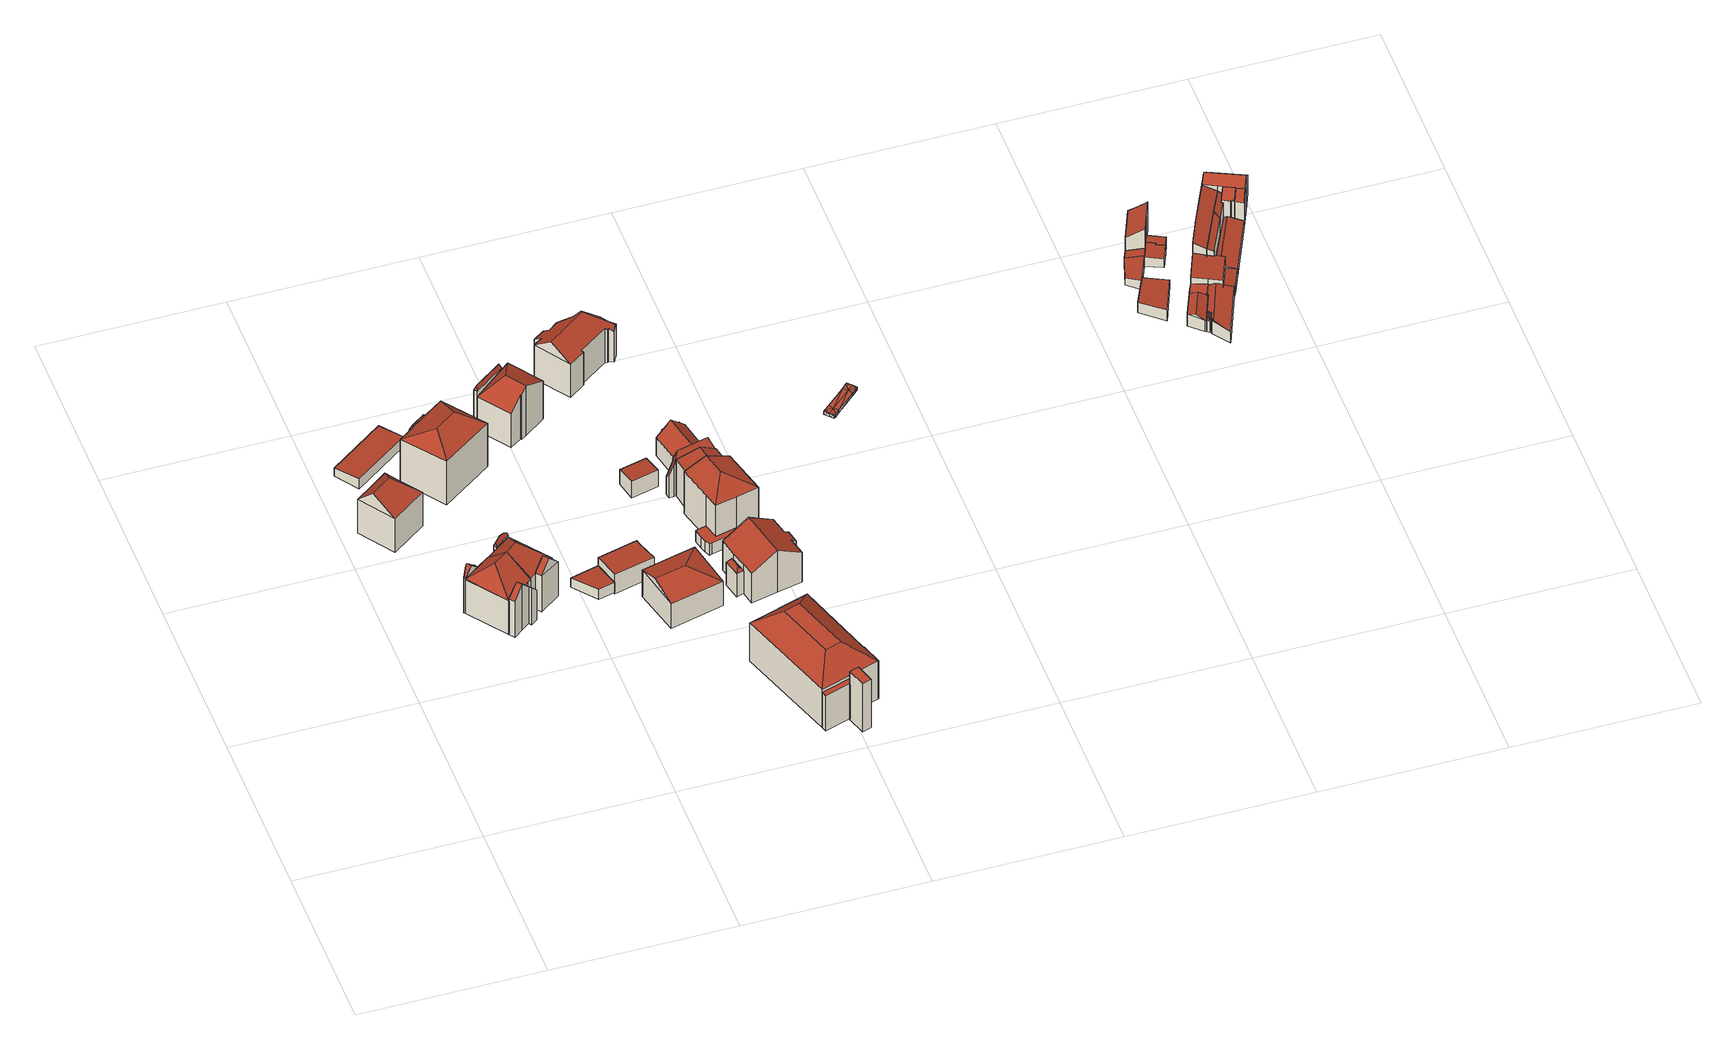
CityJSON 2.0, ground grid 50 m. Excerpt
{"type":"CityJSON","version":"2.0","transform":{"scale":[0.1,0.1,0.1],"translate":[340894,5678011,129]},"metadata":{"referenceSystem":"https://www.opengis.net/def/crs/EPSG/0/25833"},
"CityObjects":{
"building1":{"type":"Building","attributes":{"Gemeindeschluessel":14729160,"Geometrietyp2DReferenz":"3000","function":"31001_9998","roofType":"9999"},"children":["building1-1","building1-2"]},
"building1-1":{"type":"BuildingPart","attributes":{"Dachtyp_tdc":"tdcPolyFlatRoof","Dachneigung":0,"QualitaetDacherkennung":46,"Geometrietyp2DReferenz":"3000","roofType":"1000","measuredHeight":2.67},"parents":["building1"],"geometry":[{"type":"MultiSurface","lod":"2","boundaries":[[[0,1,2,3]],[[1,4,5,2]],[[4,6,7,5]],[[6,8,9,7]],[[10,0,3,11]],[[10,8,6,4,1,0]],[[3,2,5,7,9,11]],[[11,9,8,10]]],"semantics":{"surfaces":[{"type":"WallSurface"},{"type":"RoofSurface"},{"type":"GroundSurface"},{"type":"ClosureSurface"}],"values":[0,0,0,0,0,1,2,3]}}]},
"building1-2":{"type":"BuildingPart","attributes":{"Dachtyp_tdc":"tdcHipAndGableRoof","Dachneigung":35.73,"QualitaetDacherkennung":49,"Geometrietyp2DReferenz":"3000","roofType":"5000","measuredHeight":16.4},"parents":["building1"],"geometry":[{"type":"MultiSurface","lod":"2","boundaries":[[[12,9,8]],[[12,13,14,9]],[[13,15,16,14]],[[15,17,18,16]],[[17,19,20,18]],[[19,21,10,11,20]],[[22,23,13,12]],[[22,24,25,26,23]],[[15,13,23,26]],[[15,26,25,17]],[[17,25,24,19]],[[19,24,22,21]],[[21,22,12]],[[9,14,16,18,20,11]],[[8,10,21,12]],[[8,9,11,10]]],"semantics":{"surfaces":[{"type":"WallSurface"},{"type":"RoofSurface"},{"type":"GroundSurface"},{"type":"ClosureSurface"}],"values":[0,0,0,0,0,0,1,1,1,0,0,0,0,2,0,3]}}]},
"building2":{"type":"Building","attributes":{"Gemeindeschluessel":14729160,"Geometrietyp2DReferenz":"3000","function":"31001_9998","roofType":"9999"},"children":["building2-1","building2-2","building2-3"]},
"building2-1":{"type":"BuildingPart","attributes":{"Dachtyp_tdc":"tdcHipAndGableRoof","Dachneigung":36.28,"QualitaetDacherkennung":38,"Geometrietyp2DReferenz":"3000","roofType":"5000","measuredHeight":16.93},"parents":["building2"],"geometry":[{"type":"MultiSurface","lod":"2","boundaries":[[[27,28,29,30]],[[31,32,33,34]],[[32,35,36,33]],[[35,37,38,39,36]],[[40,27,41]],[[27,42,43,37,35,44,41]],[[45,46,40,41,44]],[[31,46,45,32]],[[32,45,44,35]],[[27,40,28]],[[39,47,30,29,34,33,36]],[[43,38,37]],[[47,39,38,43,42]],[[30,47,42,27]],[[34,29,28,31]],[[28,40,46,31]]],"semantics":{"surfaces":[{"type":"WallSurface"},{"type":"RoofSurface"},{"type":"GroundSurface"},{"type":"ClosureSurface"}],"values":[0,0,0,0,1,1,1,0,0,0,2,0,3,3,3,3]}}]},
"building2-2":{"type":"BuildingPart","attributes":{"Dachtyp_tdc":"tdcFreeFormRoof","Dachneigung":41.93,"QualitaetDacherkennung":24,"Geometrietyp2DReferenz":"3000","roofType":"5000","measuredHeight":14.57},"parents":["building2"],"geometry":[{"type":"MultiSurface","lod":"2","boundaries":[[[48,49,50,29,28,40]],[[49,51,52,50]],[[51,53,54,52]],[[53,55,56,54]],[[55,57,58,56]],[[57,59,46,31,34,58]],[[60,61,51,49,48]],[[59,57,55,53,61,60]],[[48,59,60]],[[53,51,61]],[[29,50,52,54,56,58,34]],[[40,46,59,48]],[[28,29,34,31]],[[28,31,46,40]]],"semantics":{"surfaces":[{"type":"WallSurface"},{"type":"RoofSurface"},{"type":"GroundSurface"},{"type":"ClosureSurface"}],"values":[0,0,0,0,0,0,1,1,0,0,2,0,3,3]}}]},
"building2-3":{"type":"BuildingPart","attributes":{"Dachtyp_tdc":"tdcGableRoof","Dachneigung":47.27,"QualitaetDacherkennung":40,"Geometrietyp2DReferenz":"3000","roofType":"3100","measuredHeight":15.69},"parents":["building2"],"geometry":[{"type":"MultiSurface","lod":"2","boundaries":[[[38,62,63,39]],[[62,64,65,63]],[[64,66,67,65]],[[66,68,69,67]],[[68,70,71,69]],[[70,72,27,30,71]],[[68,66,64,62,38,43,73]],[[73,72,70,68]],[[47,39,63,65,67,69,71,30]],[[43,42,73]],[[38,39,47,42,43]],[[42,27,72,73]],[[30,27,42,47]]],"semantics":{"surfaces":[{"type":"WallSurface"},{"type":"RoofSurface"},{"type":"GroundSurface"},{"type":"ClosureSurface"}],"values":[0,0,0,0,0,0,1,1,2,0,3,0,3]}}]},
"building3":{"type":"Building","attributes":{"Dachtyp_tdc":"tdcPolyFlatRoof","Gemeindeschluessel":14729160,"Dachneigung":4.32,"QualitaetDacherkennung":85,"Geometrietyp2DReferenz":"3000","function":"31001_9998","roofType":"2100","measuredHeight":3.29},"geometry":[{"type":"MultiSurface","lod":"2","boundaries":[[[74,75,76,77]],[[75,78,79,76]],[[78,80,81,79]],[[80,74,77,81]],[[80,78,75,74]],[[77,76,79,81]]],"semantics":{"surfaces":[{"type":"WallSurface"},{"type":"RoofSurface"},{"type":"GroundSurface"}],"values":[0,0,0,0,1,2]}}]},
"building4":{"type":"Building","attributes":{"Gemeindeschluessel":14729160,"Geometrietyp2DReferenz":"3000","function":"31001_9998","roofType":"9999"},"children":["building4-1","building4-2","building4-3"]},
"building4-1":{"type":"BuildingPart","attributes":{"Dachtyp_tdc":"tdcHipAndGableRoof","Dachneigung":34.2,"QualitaetDacherkennung":40,"Geometrietyp2DReferenz":"3000","roofType":"5000","measuredHeight":17.03},"parents":["building4"],"geometry":[{"type":"MultiSurface","lod":"2","boundaries":[[[82,83,84,85,86]],[[87,88,89,90]],[[83,82,91]],[[88,87,44]],[[82,92,88,44,91]],[[87,93,94,95,83,91,44]],[[89,96,86,85,97,90]],[[92,96,89,88]],[[82,86,96,92]],[[90,97,93,87]],[[95,84,83]],[[97,85,84,94,93]],[[94,84,95]]],"semantics":{"surfaces":[{"type":"WallSurface"},{"type":"RoofSurface"},{"type":"GroundSurface"},{"type":"ClosureSurface"}],"values":[0,0,1,0,1,1,2,0,3,0,0,3,3]}}]},
"building4-2":{"type":"BuildingPart","attributes":{"Dachtyp_tdc":"tdcGableRoof","Dachneigung":48.37,"QualitaetDacherkennung":41,"Geometrietyp2DReferenz":"3000","roofType":"3100","measuredHeight":15.81},"parents":["building4"],"geometry":[{"type":"MultiSurface","lod":"2","boundaries":[[[98,99,93,97,100]],[[84,101,102,85]],[[101,98,100,102]],[[98,101,103]],[[99,98,103,104]],[[101,84,95,104,103]],[[100,97,85,102]],[[94,93,99]],[[84,85,97,93,94]],[[99,104,95,94]],[[94,95,84]]],"semantics":{"surfaces":[{"type":"WallSurface"},{"type":"RoofSurface"},{"type":"GroundSurface"},{"type":"ClosureSurface"}],"values":[0,0,0,0,1,1,2,0,3,0,3]}}]},
"building4-3":{"type":"BuildingPart","attributes":{"Dachtyp_tdc":"tdcFreeFormRoof","Dachneigung":70.23,"QualitaetDacherkennung":19,"Geometrietyp2DReferenz":"3000","roofType":"5000","measuredHeight":14.14},"parents":["building4"],"geometry":[{"type":"MultiSurface","lod":"2","boundaries":[[[105,106,107,96,92]],[[106,108,109,107]],[[108,110,111,109]],[[110,112,113,111]],[[112,114,82,86,113]],[[115,114,112]],[[116,115,112,110]],[[117,116,110,108]],[[118,117,108,106]],[[118,106,105]],[[115,116,117,118,105,114]],[[96,107,109,111,113,86]],[[92,82,114,105]],[[96,86,82,92]]],"semantics":{"surfaces":[{"type":"WallSurface"},{"type":"RoofSurface"},{"type":"GroundSurface"},{"type":"ClosureSurface"}],"values":[0,0,0,0,0,1,1,1,1,1,1,2,0,3]}}]},
"building5":{"type":"Building","attributes":{"Gemeindeschluessel":14729160,"Geometrietyp2DReferenz":"3000","function":"31001_9998","roofType":"9999"},"children":["building5-1","building5-2"]},
"building5-1":{"type":"BuildingPart","attributes":{"Dachtyp_tdc":"tdcHipRoof","Dachneigung":29.02,"QualitaetDacherkennung":58,"Geometrietyp2DReferenz":"3000","roofType":"3200","measuredHeight":18.55},"parents":["building5"],"geometry":[{"type":"MultiSurface","lod":"2","boundaries":[[[119,120,121]],[[119,122,123,120]],[[122,124,125,123]],[[124,126,127,125]],[[126,128,129,127]],[[128,130,131,129]],[[130,132,133,134,131]],[[128,126,135]],[[124,122,136]],[[126,124,136,135]],[[122,119,132,130,128,135,136]],[[120,123,125,127,129,131,134]],[[119,121,133,132]],[[121,120,134,133]]],"semantics":{"surfaces":[{"type":"WallSurface"},{"type":"RoofSurface"},{"type":"GroundSurface"},{"type":"ClosureSurface"}],"values":[0,0,0,0,0,0,0,1,1,1,1,2,0,3]}}]},
"building5-2":{"type":"BuildingPart","attributes":{"Dachtyp_tdc":"tdcFreeFormRoof","Dachneigung":67.83,"QualitaetDacherkennung":11,"Geometrietyp2DReferenz":"3000","roofType":"5000","measuredHeight":14.36},"parents":["building5"],"geometry":[{"type":"MultiSurface","lod":"2","boundaries":[[[133,137,138,134]],[[137,139,140,138]],[[139,121,120,140]],[[141,121,139]],[[142,141,139,137]],[[142,137,133]],[[141,142,133,121]],[[134,138,140,120]],[[121,133,134,120]]],"semantics":{"surfaces":[{"type":"WallSurface"},{"type":"RoofSurface"},{"type":"GroundSurface"},{"type":"ClosureSurface"}],"values":[0,0,0,1,1,1,1,2,3]}}]},
"building6":{"type":"Building","attributes":{"Dachtyp_tdc":"tdcPolyFlatRoof","Gemeindeschluessel":14729160,"Dachneigung":4.24,"QualitaetDacherkennung":79,"Geometrietyp2DReferenz":"3000","function":"31001_9998","roofType":"2100","measuredHeight":3.54},"geometry":[{"type":"MultiSurface","lod":"2","boundaries":[[[143,144,145,146]],[[144,147,148,145]],[[147,149,150,148]],[[149,143,146,150]],[[149,147,144,143]],[[146,145,148,150]]],"semantics":{"surfaces":[{"type":"WallSurface"},{"type":"RoofSurface"},{"type":"GroundSurface"}],"values":[0,0,0,0,1,2]}}]},
"building7":{"type":"Building","attributes":{"Dachtyp_tdc":"tdcPolyFlatRoof","Gemeindeschluessel":14729160,"Dachneigung":3.26,"QualitaetDacherkennung":78,"Geometrietyp2DReferenz":"3000","function":"31001_9998","roofType":"2100","measuredHeight":6.63},"geometry":[{"type":"MultiSurface","lod":"2","boundaries":[[[151,152,153,154]],[[152,155,156,153]],[[155,157,158,156]],[[157,159,160,158]],[[159,151,154,160]],[[159,157,155,152,151]],[[154,153,156,158,160]]],"semantics":{"surfaces":[{"type":"WallSurface"},{"type":"RoofSurface"},{"type":"GroundSurface"}],"values":[0,0,0,0,0,1,2]}}]},
"building8":{"type":"Building","attributes":{"Dachtyp_tdc":"tdcHipAndGableRoof","Gemeindeschluessel":14729160,"Dachneigung":21.04,"QualitaetDacherkennung":50,"Geometrietyp2DReferenz":"3000","function":"31001_9998","roofType":"5000","measuredHeight":11.11},"geometry":[{"type":"MultiSurface","lod":"2","boundaries":[[[161,162,163,164]],[[162,165,166,163]],[[165,167,168,166]],[[167,161,164,168]],[[165,162,169]],[[161,167,170]],[[162,161,170,169]],[[167,165,169,170]],[[164,163,166,168]]],"semantics":{"surfaces":[{"type":"WallSurface"},{"type":"RoofSurface"},{"type":"GroundSurface"}],"values":[0,0,0,0,1,0,1,1,2]}}]},
"building9":{"type":"Building","attributes":{"Gemeindeschluessel":14729160,"Geometrietyp2DReferenz":"3000","function":"31001_9998","roofType":"9999"},"children":["building9-1","building9-2"]},
"building9-1":{"type":"BuildingPart","attributes":{"Dachtyp_tdc":"tdcHipAndGableRoof","Dachneigung":28.3,"QualitaetDacherkennung":34,"Geometrietyp2DReferenz":"3000","roofType":"5000","measuredHeight":16.95},"parents":["building9"],"geometry":[{"type":"MultiSurface","lod":"2","boundaries":[[[171,172,173,174]],[[172,175,176,173]],[[175,177,178,176]],[[179,180,181,182]],[[180,183,184,181]],[[183,185,186,184]],[[185,171,174,186]],[[180,179,177,187]],[[177,175,172,171,185,187]],[[185,183,180,187]],[[174,173,176,178,182,181,184,186]],[[182,178,177,179]]],"semantics":{"surfaces":[{"type":"WallSurface"},{"type":"RoofSurface"},{"type":"GroundSurface"},{"type":"ClosureSurface"}],"values":[0,0,0,0,0,0,0,1,1,1,2,3]}}]},
"building9-2":{"type":"BuildingPart","attributes":{"Dachtyp_tdc":"tdcFreeFormRoof","Dachneigung":71.24,"QualitaetDacherkennung":13,"Geometrietyp2DReferenz":"3000","roofType":"5000","measuredHeight":14.88},"parents":["building9"],"geometry":[{"type":"MultiSurface","lod":"2","boundaries":[[[188,189,190,191]],[[189,192,193,190]],[[192,194,195,193]],[[194,196,197,195]],[[196,198,179,182,197]],[[199,200,201,178,177]],[[200,188,191,201]],[[198,196,202]],[[196,194,192,189,188,200,203,202]],[[200,199,203]],[[199,198,202,203]],[[191,190,193,195,197,182,178,201]],[[177,179,198,199]],[[177,178,182,179]]],"semantics":{"surfaces":[{"type":"WallSurface"},{"type":"RoofSurface"},{"type":"GroundSurface"},{"type":"ClosureSurface"}],"values":[0,0,0,0,0,0,0,1,1,1,1,2,0,3]}}]},
"building10":{"type":"Building","attributes":{"Gemeindeschluessel":14729160,"Geometrietyp2DReferenz":"3000","function":"31001_9998","roofType":"9999"},"children":["building10-1","building10-2","building10-3"]},
"building10-1":{"type":"BuildingPart","attributes":{"Dachtyp_tdc":"tdcPolyFlatRoof","Dachneigung":0,"QualitaetDacherkennung":47,"Geometrietyp2DReferenz":"3000","roofType":"1000","measuredHeight":11.98},"parents":["building10"],"geometry":[{"type":"MultiSurface","lod":"2","boundaries":[[[204,205,206,207]],[[205,208,209,206]],[[210,211,212,213]],[[211,214,215,212]],[[214,216,217,215]],[[218,204,207,219]],[[218,216,214,211,210,208,205,204]],[[207,206,209,213,212,215,217,219]],[[213,209,208,210]],[[219,217,216,218]]],"semantics":{"surfaces":[{"type":"WallSurface"},{"type":"RoofSurface"},{"type":"GroundSurface"},{"type":"ClosureSurface"}],"values":[0,0,0,0,0,0,1,2,3,3]}}]},
"building10-2":{"type":"BuildingPart","attributes":{"Dachtyp_tdc":"tdcCutTentRoof","Dachneigung":36.67,"QualitaetDacherkennung":73,"Geometrietyp2DReferenz":"3000","roofType":"9999","measuredHeight":17.78},"parents":["building10"],"geometry":[{"type":"MultiSurface","lod":"2","boundaries":[[[220,221,222,217,216]],[[221,223,224,222]],[[223,225,226,224]],[[225,227,228,226]],[[227,229,230,228]],[[229,231,232,230]],[[231,233,218,219,232]],[[231,229,227,225,223,234,235]],[[220,233,231,235,236]],[[221,220,236,237]],[[223,221,237,234]],[[237,236,235,234]],[[217,222,224,226,228,230,232,219]],[[216,218,233,220]],[[216,217,219,218]]],"semantics":{"surfaces":[{"type":"WallSurface"},{"type":"RoofSurface"},{"type":"GroundSurface"},{"type":"ClosureSurface"}],"values":[0,0,0,0,0,0,0,1,1,1,1,1,2,0,3]}}]},
"building10-3":{"type":"BuildingPart","attributes":{"Dachtyp_tdc":"tdcPolyFlatRoof","Dachneigung":0,"QualitaetDacherkennung":40,"Geometrietyp2DReferenz":"3000","roofType":"1000","measuredHeight":16.49},"parents":["building10"],"geometry":[{"type":"MultiSurface","lod":"2","boundaries":[[[238,239,240,209,208]],[[239,241,242,240]],[[241,243,210,213,242]],[[243,241,239,238]],[[209,240,242,213]],[[208,210,243,238]],[[208,209,213,210]]],"semantics":{"surfaces":[{"type":"WallSurface"},{"type":"RoofSurface"},{"type":"GroundSurface"},{"type":"ClosureSurface"}],"values":[0,0,0,1,2,0,3]}}]},
"building11":{"type":"Building","attributes":{"Dachtyp_tdc":"tdcPolyFlatRoof","Gemeindeschluessel":14729160,"Dachneigung":5.52,"QualitaetDacherkennung":71,"Geometrietyp2DReferenz":"3000","function":"31001_9998","roofType":"2100","measuredHeight":5.56},"geometry":[{"type":"MultiSurface","lod":"2","boundaries":[[[244,245,246,247]],[[245,248,249,246]],[[248,250,251,249]],[[250,244,247,251]],[[250,248,245,244]],[[247,246,249,251]]],"semantics":{"surfaces":[{"type":"WallSurface"},{"type":"RoofSurface"},{"type":"GroundSurface"}],"values":[0,0,0,0,1,2]}}]},
"building12":{"type":"Building","attributes":{"Gemeindeschluessel":14729160,"Geometrietyp2DReferenz":"3000","function":"31001_9998","roofType":"9999"},"children":["building12-1","building12-2"]},
"building12-1":{"type":"BuildingPart","attributes":{"Dachtyp_tdc":"tdcFreeFormRoof","Dachneigung":58.17,"QualitaetDacherkennung":17,"Geometrietyp2DReferenz":"3000","roofType":"5000","measuredHeight":9.44},"parents":["building12"],"geometry":[{"type":"MultiSurface","lod":"2","boundaries":[[[252,253,254,255]],[[253,256,257,254]],[[258,252,255,259]],[[260,256,253]],[[261,260,253,252]],[[261,252,258]],[[260,261,258,256]],[[255,254,257,259]],[[259,257,256,258]]],"semantics":{"surfaces":[{"type":"WallSurface"},{"type":"RoofSurface"},{"type":"GroundSurface"},{"type":"ClosureSurface"}],"values":[0,0,0,1,1,1,1,2,3]}}]},
"building12-2":{"type":"BuildingPart","attributes":{"Dachtyp_tdc":"tdcGableRoof","Dachneigung":29.2,"QualitaetDacherkennung":58,"Geometrietyp2DReferenz":"3000","roofType":"3100","measuredHeight":14.17},"parents":["building12"],"geometry":[{"type":"MultiSurface","lod":"2","boundaries":[[[262,257,256]],[[262,263,264,257]],[[263,265,266,264]],[[265,267,268,266]],[[267,269,270,268]],[[269,271,272,270]],[[271,273,274,272]],[[273,275,276,274]],[[275,277,278,276]],[[277,279,280,278]],[[279,281,282,280]],[[281,283,259,282]],[[283,258,259]],[[279,277,275,273,271,269,267,265]],[[265,263,262,283,281,279]],[[257,264,266,268,270,272,274,276,278,280,282,259]],[[262,256,258,283]],[[256,257,259,258]]],"semantics":{"surfaces":[{"type":"WallSurface"},{"type":"RoofSurface"},{"type":"GroundSurface"},{"type":"ClosureSurface"}],"values":[0,0,0,0,0,0,0,0,0,0,0,0,0,1,1,2,0,3]}}]},
"building13":{"type":"Building","attributes":{"Gemeindeschluessel":14729160,"Geometrietyp2DReferenz":"3000","function":"31001_9998","roofType":"9999"},"children":["building13-1","building13-2"]},
"building13-1":{"type":"BuildingPart","attributes":{"Dachtyp_tdc":"tdcPolyFlatRoof","Dachneigung":0,"QualitaetDacherkennung":0,"Geometrietyp2DReferenz":"3000","roofType":"9999","measuredHeight":3.8},"parents":["building13"],"geometry":[{"type":"MultiSurface","lod":"2","boundaries":[[[284,285,286,287,288,289,290,291,292,293,294]],[[294,293,295,296]],[[293,292,297,295]],[[292,291,298,297]],[[289,288,299,300]],[[288,287,301,299]],[[287,286,302,301]],[[286,285,303,302]],[[285,284,304,303]],[[284,294,296,304]],[[296,295,297,298,305,300,299,301,302,303,304]],[[305,298,291,290]],[[300,305,290,289]]],"semantics":{"surfaces":[{"type":"RoofSurface"},{"type":"WallSurface"},{"type":"GroundSurface"},{"type":"ClosureSurface"}],"values":[0,1,1,1,1,1,1,1,1,1,2,3,3]}}]},
"building13-2":{"type":"BuildingPart","attributes":{"Dachtyp_tdc":"tdcHipAndGableRoof","Dachneigung":23.92,"QualitaetDacherkennung":66,"Geometrietyp2DReferenz":"3000","roofType":"5000","measuredHeight":17.04},"parents":["building13"],"geometry":[{"type":"MultiSurface","lod":"2","boundaries":[[[306,307,308,309]],[[307,310,311,308]],[[310,312,313,311]],[[312,314,289,300,313]],[[315,316,317,298,291]],[[316,306,309,317]],[[318,314,312,319]],[[312,310,307,319]],[[307,306,316,315,318,319]],[[309,308,311,313,300,305,298,317]],[[290,289,314,318]],[[290,305,300,289]],[[315,291,290,318]],[[291,298,305,290]]],"semantics":{"surfaces":[{"type":"WallSurface"},{"type":"RoofSurface"},{"type":"GroundSurface"},{"type":"ClosureSurface"}],"values":[0,0,0,0,0,0,1,1,1,2,0,3,0,3]}}]},
"building14":{"type":"Building","attributes":{"Gemeindeschluessel":14729160,"Geometrietyp2DReferenz":"3000","function":"31001_9998","roofType":"9999"},"children":["building14-1","building14-2"]},
"building14-1":{"type":"BuildingPart","attributes":{"Dachtyp_tdc":"tdcGableRoof","Dachneigung":10.58,"QualitaetDacherkennung":34,"Geometrietyp2DReferenz":"3000","roofType":"3100","measuredHeight":13.66},"parents":["building14"],"geometry":[{"type":"MultiSurface","lod":"2","boundaries":[[[320,321,311,322,323]],[[321,324,309,311]],[[324,325,326,327,309]],[[324,321,328]],[[320,325,329]],[[321,320,329,328]],[[325,324,328,329]],[[322,311,309,327]],[[320,323,326,325]],[[323,322,327,326]]],"semantics":{"surfaces":[{"type":"WallSurface"},{"type":"RoofSurface"},{"type":"GroundSurface"},{"type":"ClosureSurface"}],"values":[0,0,0,0,0,1,1,2,0,3]}}]},
"building14-2":{"type":"BuildingPart","attributes":{"Dachtyp_tdc":"tdcFreeFormRoof","Dachneigung":69.24,"QualitaetDacherkennung":20,"Geometrietyp2DReferenz":"3000","roofType":"5000","measuredHeight":14.39},"parents":["building14"],"geometry":[{"type":"MultiSurface","lod":"2","boundaries":[[[326,330,331,327]],[[330,332,333,331]],[[332,334,335,333]],[[334,336,337,335]],[[336,338,339,337]],[[338,340,341,339]],[[340,342,343,341]],[[342,323,322,343]],[[338,336,334,332,330,344]],[[330,326,323,345,344]],[[323,342,345]],[[342,340,338,344,345]],[[322,327,331,333,335,337,339,341,343]],[[327,322,323,326]]],"semantics":{"surfaces":[{"type":"WallSurface"},{"type":"RoofSurface"},{"type":"GroundSurface"},{"type":"ClosureSurface"}],"values":[0,0,0,0,0,0,0,0,1,1,1,1,2,3]}}]},
"building15":{"type":"Building","attributes":{"Dachtyp_tdc":"tdcFreeFormRoof","Gemeindeschluessel":14729160,"Dachneigung":34.94,"QualitaetDacherkennung":54,"Geometrietyp2DReferenz":"3000","function":"31001_9998","roofType":"5000","measuredHeight":15.52},"geometry":[{"type":"MultiSurface","lod":"2","boundaries":[[[346,347,348,349]],[[347,350,351,348]],[[350,352,353,351]],[[352,354,355,353]],[[354,356,357,355]],[[356,358,359,357]],[[358,360,361,359]],[[360,362,363,361]],[[362,364,365,363]],[[364,366,367,365]],[[366,368,369,367]],[[368,370,371,369]],[[370,372,373,371]],[[372,374,375,373]],[[374,376,377,375]],[[376,378,379,377]],[[378,380,381,379]],[[380,382,383,381]],[[382,384,385,383]],[[384,386,387,385]],[[386,346,349,387]],[[388,362,360,358,356,354,352,350,389,390]],[[391,390,389,347,346,386,384,382,380,378]],[[372,370,368,366,364,388,390,391,376,374]],[[350,347,389]],[[364,362,388]],[[378,376,391]],[[349,348,351,353,355,357,359,361,363,365,367,369,371,373,375,377,379,381,383,385,387]]],"semantics":{"surfaces":[{"type":"WallSurface"},{"type":"RoofSurface"},{"type":"GroundSurface"}],"values":[0,0,0,0,0,0,0,0,0,0,0,0,0,0,0,0,0,0,0,0,0,1,1,1,0,0,0,2]}}]},
"building16":{"type":"Building","attributes":{"Gemeindeschluessel":14729160,"Geometrietyp2DReferenz":"3000","function":"31001_9998","roofType":"9999"},"children":["building16-1","building16-2"]},
"building16-1":{"type":"BuildingPart","attributes":{"Dachtyp_tdc":"tdcPolyFlatRoof","Dachneigung":6.9,"QualitaetDacherkennung":61,"Geometrietyp2DReferenz":"3000","roofType":"2100","measuredHeight":5.65},"parents":["building16"],"geometry":[{"type":"MultiSurface","lod":"2","boundaries":[[[392,393,394,395]],[[393,396,397,394]],[[396,398,399,397]],[[398,396,393,392,400]],[[395,394,397,399,401]],[[395,401,400,392]],[[401,399,398,400]]],"semantics":{"surfaces":[{"type":"WallSurface"},{"type":"RoofSurface"},{"type":"GroundSurface"},{"type":"ClosureSurface"}],"values":[0,0,0,1,2,3,3]}}]},
"building16-2":{"type":"BuildingPart","attributes":{"Dachtyp_tdc":"tdcGableRoof","Dachneigung":42.77,"QualitaetDacherkennung":75,"Geometrietyp2DReferenz":"3000","roofType":"3100","measuredHeight":10.15},"parents":["building16"],"geometry":[{"type":"MultiSurface","lod":"2","boundaries":[[[402,403,404,405]],[[403,406,407,404]],[[406,408,395,407]],[[408,392,395]],[[409,410,411,399,398]],[[410,402,405,411]],[[412,408,406,403,402]],[[402,410,409,412]],[[405,404,407,395,401,399,411]],[[400,392,408,412]],[[401,395,392,400]],[[409,398,400,412]],[[401,400,398,399]]],"semantics":{"surfaces":[{"type":"WallSurface"},{"type":"RoofSurface"},{"type":"GroundSurface"},{"type":"ClosureSurface"}],"values":[0,0,0,0,0,0,1,1,2,0,3,0,3]}}]},
"building17":{"type":"Building","attributes":{"BodenHoehe":130.37,"gemHoehe":0,"BauwerkHoehe":1,"Breite":3,"Gemeindeschluessel":"14729160","Geometrietyp2DReferenz":"3000","function":"53001_1800","measuredHeight":1},"geometry":[{"type":"MultiSurface","lod":"2","boundaries":[[[413,414,415]],[[415,414,416]],[[415,416,417]],[[417,416,418]],[[418,416,419]],[[420,421,422]],[[418,419,422]],[[422,419,420]],[[414,423,424]],[[414,424,416]],[[416,424,425]],[[416,425,419]],[[419,425,426]],[[419,426,427]],[[419,427,420]],[[420,427,428]],[[414,413,429]],[[414,429,430]],[[413,415,431]],[[413,431,429]],[[415,417,432]],[[415,432,431]],[[417,418,433]],[[417,433,432]],[[418,422,434]],[[418,434,433]],[[422,421,435]],[[422,435,434]],[[421,420,436]],[[421,436,435]],[[420,428,437]],[[420,437,436]],[[428,427,438]],[[428,438,437]],[[427,426,439]],[[427,439,438]],[[426,425,440]],[[426,440,439]],[[425,424,441]],[[425,441,440]],[[424,423,442]],[[424,442,441]],[[423,414,430]],[[423,430,442]],[[439,440,443]],[[438,439,443]],[[436,438,443]],[[437,438,436]],[[431,430,429]],[[444,430,431]],[[432,444,431]],[[433,444,432]],[[443,444,433]],[[434,435,436]],[[434,443,433]],[[436,443,434]],[[441,442,430]],[[444,441,430]],[[440,441,444]],[[443,440,444]]],"semantics":{"surfaces":[{"type":"RoofSurface"},{"type":"WallSurface"},{"type":"GroundSurface"}],"values":[0,0,0,0,0,0,0,0,0,0,0,0,0,0,0,0,1,1,1,1,1,1,1,1,1,1,1,1,1,1,1,1,1,1,1,1,1,1,1,1,1,1,1,1,2,2,2,2,2,2,2,2,2,2,2,2,2,2,2,2]}}]},
"building18":{"type":"Building","attributes":{"Dachtyp_tdc":"tdcPolyFlatRoof","Gemeindeschluessel":14729160,"Dachneigung":5.53,"QualitaetDacherkennung":85,"Geometrietyp2DReferenz":"3000","function":"31001_9998","roofType":"2100","measuredHeight":3.7},"geometry":[{"type":"MultiSurface","lod":"2","boundaries":[[[445,446,447,448]],[[446,449,450,447]],[[449,451,452,450]],[[451,453,454,452]],[[453,445,448,454]],[[453,451,449,446,445]],[[448,447,450,452,454]]],"semantics":{"surfaces":[{"type":"WallSurface"},{"type":"RoofSurface"},{"type":"GroundSurface"}],"values":[0,0,0,0,0,1,2]}}]},
"building19":{"type":"Building","attributes":{"Dachtyp_tdc":"tdcPolyFlatRoof","Gemeindeschluessel":14729160,"Dachneigung":12.84,"QualitaetDacherkennung":75,"Geometrietyp2DReferenz":"3000","function":"31001_9998","roofType":"2100","measuredHeight":3.28},"geometry":[{"type":"MultiSurface","lod":"2","boundaries":[[[455,456,457,458]],[[456,459,460,457]],[[459,461,462,460]],[[461,463,464,462]],[[463,465,466,464]],[[465,455,458,466]],[[465,463,461,459,456,455]],[[458,457,460,462,464,466]]],"semantics":{"surfaces":[{"type":"WallSurface"},{"type":"RoofSurface"},{"type":"GroundSurface"}],"values":[0,0,0,0,0,0,1,2]}}]},
"building20":{"type":"Building","attributes":{"Dachtyp_tdc":"tdcPolyFlatRoof","Gemeindeschluessel":14729160,"Dachneigung":13.81,"QualitaetDacherkennung":62,"Geometrietyp2DReferenz":"3000","function":"31001_9998","roofType":"2100","measuredHeight":3.31},"geometry":[{"type":"MultiSurface","lod":"2","boundaries":[[[461,459,460,462]],[[459,467,468,460]],[[467,469,470,468]],[[469,461,462,470]],[[469,467,459,461]],[[462,460,468,470]]],"semantics":{"surfaces":[{"type":"WallSurface"},{"type":"RoofSurface"},{"type":"GroundSurface"}],"values":[0,0,0,0,1,2]}}]},
"building21":{"type":"Building","attributes":{"Dachtyp_tdc":"tdcFreeFormRoof","Gemeindeschluessel":14729160,"Dachneigung":68.15,"QualitaetDacherkennung":25,"Geometrietyp2DReferenz":"3000","function":"31001_9998","roofType":"5000","measuredHeight":5.23},"geometry":[{"type":"MultiSurface","lod":"2","boundaries":[[[471,472,473,474]],[[472,475,476,473]],[[475,477,478,476]],[[477,479,480,478]],[[479,481,482,480]],[[481,483,484,482]],[[483,471,474,484]],[[485,483,481]],[[486,485,481,479]],[[487,488,486,479,477]],[[487,477,475]],[[489,488,487,475,472]],[[489,472,471]],[[485,486,488,489,471,483]],[[474,473,476,478,480,482,484]]],"semantics":{"surfaces":[{"type":"WallSurface"},{"type":"RoofSurface"},{"type":"GroundSurface"}],"values":[0,0,0,0,0,0,0,1,1,1,1,1,1,1,2]}}]},
"building22":{"type":"Building","attributes":{"Dachtyp_tdc":"tdcFreeFormRoof","Gemeindeschluessel":14729160,"Dachneigung":24.24,"QualitaetDacherkennung":60,"Geometrietyp2DReferenz":"3000","function":"31001_9998","roofType":"5000","measuredHeight":4.82},"geometry":[{"type":"MultiSurface","lod":"2","boundaries":[[[490,491,492,493]],[[491,494,495,492]],[[494,496,497,495]],[[496,498,499,497]],[[498,500,501,499]],[[500,502,503,501]],[[502,504,505,503]],[[504,490,493,505]],[[502,500,498,506,507,491,490,504]],[[507,506,496,494]],[[498,496,506]],[[494,491,507]],[[493,492,495,497,499,501,503,505]]],"semantics":{"surfaces":[{"type":"WallSurface"},{"type":"RoofSurface"},{"type":"GroundSurface"}],"values":[0,0,0,0,0,0,0,0,1,1,0,0,2]}}]},
"building23":{"type":"Building","attributes":{"Dachtyp_tdc":"tdcPolyFlatRoof","Gemeindeschluessel":14729160,"Dachneigung":34.9,"QualitaetDacherkennung":83,"Geometrietyp2DReferenz":"3000","function":"31001_9998","roofType":"2100","measuredHeight":9.86},"geometry":[{"type":"MultiSurface","lod":"2","boundaries":[[[508,509,468,470]],[[509,510,511,468]],[[510,512,513,511]],[[512,514,515,513]],[[514,516,517,515]],[[516,518,519,517]],[[518,508,470,519]],[[518,516,514,512,510,509,508]],[[470,468,511,513,515,517,519]]],"semantics":{"surfaces":[{"type":"WallSurface"},{"type":"RoofSurface"},{"type":"GroundSurface"}],"values":[0,0,0,0,0,0,0,1,2]}}]},
"building24":{"type":"Building","attributes":{"Dachtyp_tdc":"tdcPolyFlatRoof","Gemeindeschluessel":14729160,"Dachneigung":3.52,"QualitaetDacherkennung":61,"Geometrietyp2DReferenz":"3000","function":"31001_9998","roofType":"2100","measuredHeight":3.32},"geometry":[{"type":"MultiSurface","lod":"2","boundaries":[[[520,521,522,523]],[[521,524,525,522]],[[524,526,527,525]],[[526,528,529,527]],[[528,530,531,529]],[[530,532,533,531]],[[532,534,535,533]],[[534,520,523,535]],[[534,532,530,528,526,524,521,520]],[[523,522,525,527,529,531,533,535]]],"semantics":{"surfaces":[{"type":"WallSurface"},{"type":"RoofSurface"},{"type":"GroundSurface"}],"values":[0,0,0,0,0,0,0,0,1,2]}}]},
"building25":{"type":"Building","attributes":{"Dachtyp_tdc":"tdcPolyFlatRoof","Gemeindeschluessel":14729160,"Dachneigung":0,"QualitaetDacherkennung":61,"Geometrietyp2DReferenz":"3000","function":"31001_9998","roofType":"1000","measuredHeight":4.21},"geometry":[{"type":"MultiSurface","lod":"2","boundaries":[[[536,537,497,499]],[[537,538,539,497]],[[538,540,541,539]],[[540,536,499,541]],[[540,538,537,536]],[[499,497,539,541]]],"semantics":{"surfaces":[{"type":"WallSurface"},{"type":"RoofSurface"},{"type":"GroundSurface"}],"values":[0,0,0,0,1,2]}}]},
"building26":{"type":"Building","attributes":{"Dachtyp_tdc":"tdcFreeFormRoof","Gemeindeschluessel":14729160,"Dachneigung":10.61,"QualitaetDacherkennung":49,"Geometrietyp2DReferenz":"3000","function":"31001_9998","roofType":"5000","measuredHeight":4.68},"geometry":[{"type":"MultiSurface","lod":"2","boundaries":[[[542,543,544,545]],[[543,546,547,544]],[[546,475,503,547]],[[475,548,501,503]],[[548,498,499,501]],[[498,549,541,499]],[[549,550,551,541]],[[550,552,553,551]],[[552,554,555,553]],[[554,556,557,555]],[[556,542,545,557]],[[552,550,558,559,554]],[[549,498,548,475,546,543,542,556,559,558]],[[550,549,558]],[[556,554,559]],[[545,544,547,503,501,499,541,551,553,555,557]]],"semantics":{"surfaces":[{"type":"WallSurface"},{"type":"RoofSurface"},{"type":"GroundSurface"}],"values":[0,0,0,0,0,0,0,0,0,0,0,1,1,0,0,2]}}]},
"building27":{"type":"Building","attributes":{"Dachtyp_tdc":"tdcPolyFlatRoof","Gemeindeschluessel":14729160,"Dachneigung":3.33,"QualitaetDacherkennung":72,"Geometrietyp2DReferenz":"3000","function":"31001_9998","roofType":"2100","measuredHeight":3.34},"geometry":[{"type":"MultiSurface","lod":"2","boundaries":[[[526,560,561,527]],[[560,562,563,561]],[[562,532,533,563]],[[532,530,531,533]],[[530,528,529,531]],[[528,526,527,529]],[[528,530,532,562,560,526]],[[527,561,563,533,531,529]]],"semantics":{"surfaces":[{"type":"WallSurface"},{"type":"RoofSurface"},{"type":"GroundSurface"}],"values":[0,0,0,0,0,0,1,2]}}]},
"building28":{"type":"Building","attributes":{"Dachtyp_tdc":"tdcPolyFlatRoof","Gemeindeschluessel":14729160,"Dachneigung":3.49,"QualitaetDacherkennung":80,"Geometrietyp2DReferenz":"3000","function":"31001_9998","roofType":"2100","measuredHeight":6.56},"geometry":[{"type":"MultiSurface","lod":"2","boundaries":[[[564,565,566,567]],[[565,568,569,566]],[[568,570,571,569]],[[570,572,573,571]],[[572,574,575,573]],[[574,576,577,575]],[[576,564,567,577]],[[576,574,572,570,568,565,564]],[[567,566,569,571,573,575,577]]],"semantics":{"surfaces":[{"type":"WallSurface"},{"type":"RoofSurface"},{"type":"GroundSurface"}],"values":[0,0,0,0,0,0,0,1,2]}}]},
"building29":{"type":"Building","attributes":{"Dachtyp_tdc":"tdcPolyFlatRoof","Gemeindeschluessel":14729160,"Dachneigung":6.51,"QualitaetDacherkennung":63,"Geometrietyp2DReferenz":"3000","function":"31001_9998","roofType":"2100","measuredHeight":3.22},"geometry":[{"type":"MultiSurface","lod":"2","boundaries":[[[578,579,567,580]],[[579,581,577,567]],[[581,582,583,577]],[[582,584,585,583]],[[584,578,580,585]],[[584,582,581,579,578]],[[580,567,577,583,585]]],"semantics":{"surfaces":[{"type":"WallSurface"},{"type":"RoofSurface"},{"type":"GroundSurface"}],"values":[0,0,0,0,0,1,2]}}]},
"building30":{"type":"Building","attributes":{"Gemeindeschluessel":14729160,"Geometrietyp2DReferenz":"3000","function":"31001_9998","roofType":"9999"},"children":["building30-1","building30-2","building30-3"]},
"building30-1":{"type":"BuildingPart","attributes":{"Dachtyp_tdc":"tdcPolyFlatRoof","Dachneigung":29.6,"QualitaetDacherkennung":73,"Geometrietyp2DReferenz":"3000","roofType":"2100","measuredHeight":10.29},"parents":["building30"],"geometry":[{"type":"MultiSurface","lod":"2","boundaries":[[[586,587,588,589,590,591]],[[587,592,593,588]],[[592,594,595,593]],[[594,596,597,595]],[[596,598,599,600,601,597]],[[598,596,594,592,587,586]],[[589,588,593,595,597,601]],[[591,599,598,586]],[[590,589,601,600]],[[590,600,599,591]]],"semantics":{"surfaces":[{"type":"WallSurface"},{"type":"RoofSurface"},{"type":"GroundSurface"},{"type":"ClosureSurface"}],"values":[0,0,0,0,0,1,2,0,3,3]}}]},
"building30-2":{"type":"BuildingPart","attributes":{"Dachtyp_tdc":"tdcPolyFlatRoof","Dachneigung":26.8,"QualitaetDacherkennung":70,"Geometrietyp2DReferenz":"3000","roofType":"2100","measuredHeight":8.62},"parents":["building30"],"geometry":[{"type":"MultiSurface","lod":"2","boundaries":[[[602,603,604,605]],[[603,606,607,604]],[[606,608,609,607]],[[608,610,611,612,613,609]],[[614,602,605,615,616,617]],[[614,610,608,606,603,602]],[[605,604,607,609,613,615]],[[617,611,610,614]],[[616,615,613,612]],[[616,612,611,617]]],"semantics":{"surfaces":[{"type":"WallSurface"},{"type":"RoofSurface"},{"type":"GroundSurface"},{"type":"ClosureSurface"}],"values":[0,0,0,0,0,1,2,0,3,3]}}]},
"building30-3":{"type":"BuildingPart","attributes":{"Dachtyp_tdc":"tdcGableRoof","Dachneigung":12.46,"QualitaetDacherkennung":29,"Geometrietyp2DReferenz":"3000","roofType":"3100","measuredHeight":3.29},"parents":["building30"],"geometry":[{"type":"MultiSurface","lod":"2","boundaries":[[[612,590,589,613]],[[600,618,619,601]],[[618,620,621,619]],[[620,622,623,621]],[[622,616,615,623]],[[617,624,625,626,611]],[[591,626,625,627,618,599]],[[600,599,618]],[[620,627,625,624,622]],[[618,627,620]],[[612,611,626,591,590]],[[622,624,617,616]],[[615,613,589,601,619,621,623]],[[613,615,616,612]],[[601,589,590,600]],[[590,591,599,600]],[[616,617,611,612]]],"semantics":{"surfaces":[{"type":"WallSurface"},{"type":"RoofSurface"},{"type":"GroundSurface"},{"type":"ClosureSurface"}],"values":[0,0,0,0,0,1,1,0,0,0,0,0,2,3,3,3,3]}}]},
"building31":{"type":"Building","attributes":{"Gemeindeschluessel":14729160,"Geometrietyp2DReferenz":"3000","function":"31001_9998","roofType":"9999"},"children":["building31-1","building31-2","building31-3","building31-4"]},
"building31-1":{"type":"BuildingPart","attributes":{"Dachtyp_tdc":"tdcPolyFlatRoof","Dachneigung":22.64,"QualitaetDacherkennung":75,"Geometrietyp2DReferenz":"3000","roofType":"2100","measuredHeight":10.2},"parents":["building31"],"geometry":[{"type":"MultiSurface","lod":"2","boundaries":[[[628,629,630,631]],[[629,632,633,630]],[[632,634,635,633]],[[636,637,605,604]],[[638,628,631,639]],[[638,637,636,634,632,629,628]],[[631,630,633,635,604,605,639]],[[636,604,635,634]],[[639,605,637,638]]],"semantics":{"surfaces":[{"type":"WallSurface"},{"type":"RoofSurface"},{"type":"GroundSurface"},{"type":"ClosureSurface"}],"values":[0,0,0,0,0,1,2,3,3]}}]},
"building31-2":{"type":"BuildingPart","attributes":{"Dachtyp_tdc":"tdcGableRoof","Dachneigung":42.99,"QualitaetDacherkennung":72,"Geometrietyp2DReferenz":"3000","roofType":"3100","measuredHeight":11.92},"parents":["building31"],"geometry":[{"type":"MultiSurface","lod":"2","boundaries":[[[640,641,642,643]],[[641,594,595,642]],[[594,592,593,595]],[[592,644,645,593]],[[646,607,647,648]],[[646,649,636,604,607]],[[650,651,652,635,634]],[[651,653,654,652]],[[653,655,656,654]],[[655,640,643,656]],[[651,650,649,646,648,657,644,592,594,641,640]],[[640,655,653,651]],[[643,642,595,593,645,647,607,604,635,652,654,656]],[[647,645,644,657,648]],[[634,636,649,650]],[[634,635,604,636]]],"semantics":{"surfaces":[{"type":"WallSurface"},{"type":"RoofSurface"},{"type":"GroundSurface"},{"type":"ClosureSurface"}],"values":[0,0,0,0,0,0,0,0,0,0,1,1,2,3,0,3]}}]},
"building31-3":{"type":"BuildingPart","attributes":{"Dachtyp_tdc":"tdcPolyFlatRoof","Dachneigung":21.69,"QualitaetDacherkennung":69,"Geometrietyp2DReferenz":"3000","roofType":"2100","measuredHeight":8.61},"parents":["building31"],"geometry":[{"type":"MultiSurface","lod":"2","boundaries":[[[658,615,605,637]],[[658,659,623,615]],[[659,660,661,623]],[[660,638,639,661]],[[660,659,658,637,638]],[[639,605,615,623,661]],[[637,605,639,638]]],"semantics":{"surfaces":[{"type":"WallSurface"},{"type":"RoofSurface"},{"type":"GroundSurface"},{"type":"ClosureSurface"}],"values":[0,0,0,0,1,2,3]}}]},
"building31-4":{"type":"BuildingPart","attributes":{"Dachtyp_tdc":"tdcPolyFlatRoof","Dachneigung":29.99,"QualitaetDacherkennung":75,"Geometrietyp2DReferenz":"3000","roofType":"2100","measuredHeight":10.31},"parents":["building31"],"geometry":[{"type":"MultiSurface","lod":"2","boundaries":[[[662,663,607,609]],[[663,648,647,607]],[[664,592,593,645,644]],[[592,587,588,593]],[[587,665,589,588]],[[665,662,609,589]],[[665,587,592,664,657,648,663,662]],[[609,607,647,645,593,588,589]],[[644,657,664]],[[645,647,648,657,644]]],"semantics":{"surfaces":[{"type":"WallSurface"},{"type":"RoofSurface"},{"type":"GroundSurface"},{"type":"ClosureSurface"}],"values":[0,0,0,0,0,0,1,2,0,3]}}]}
},
"vertices":[
[127,1096,146],[164,1045,146],[164,1045,119],[127,1096,119],[153,1037,146],[153,1037,119],[143,1051,146],[143,1051,119],[130,1042,146],[130,1042,119],[103,1079,146],[103,1079,119],
[130,1042,234],[171,985,234],[171,985,119],[77,918,234],[77,918,119],[10,1012,234],[10,1012,119],[60,1048,234],[60,1048,119],[103,1079,234],[103,1079,235],[92,1012,283],[60,1048,235],[10,1012,235],[38,973,283],
[251,554,232],[173,659,232],[173,659,117],[251,554,117],[215,689,232],[249,714,232],[249,714,117],[215,689,117],[326,609,232],[326,609,117],[317,603,232],[317,603,219],[317,603,117],[173,659,236],[242,639,286],[277,573,232],[308,596,232],[283,669,286],[249,714,236],[215,689,236],[277,573,117],
[173,659,238],[170,663,238],[170,663,117],[181,682,258],[181,682,117],[193,690,252],[193,690,117],[202,692,245],[202,692,117],[209,697,237],[209,697,117],[215,689,237],[192,673,262],[184,684,262],
[333,582,219],[333,582,117],[315,569,243],[315,569,117],[310,576,243],[310,576,117],[287,559,273],[287,559,117],[262,540,239],[262,540,117],[251,554,239],[277,573,273],
[172,1334,143],[217,1272,148],[217,1272,115],[172,1334,115],[65,1164,148],[65,1164,115],[21,1226,143],[21,1226,115],
[321,768,234],[399,662,236],[399,662,232],[399,662,116],[321,768,116],[326,609,236],[249,714,234],[249,714,116],[326,609,116],[315,693,286],[280,737,234],[342,621,236],[364,637,236],[396,660,236],[280,737,116],[342,621,116],
[353,606,239],[342,621,239],[353,606,116],[410,647,232],[410,647,116],[379,625,274],[368,640,274],
[280,737,240],[275,745,240],[275,745,116],[292,762,240],[292,762,116],[306,770,240],[306,770,116],[318,772,240],[318,772,116],[321,768,240],[317,769,249],[308,765,255],[295,757,257],[281,744,253],
[265,1237,244],[265,1237,101],[265,1237,231],[312,1270,244],[312,1270,101],[395,1153,249],[395,1153,101],[256,1055,250],[256,1055,101],[174,1171,244],[174,1171,101],[218,1202,244],[218,1202,101],[218,1203,244],[218,1203,231],[218,1203,101],[260,1139,286],[318,1180,286],
[211,1211,231],[211,1211,101],[259,1245,231],[259,1245,101],[258,1238,244],[219,1210,244],
[529,692,142],[547,618,147],[547,618,112],[529,692,112],[502,607,147],[502,607,112],[451,672,142],[451,672,112],
[529,692,170],[638,719,170],[638,719,108],[529,692,108],[642,702,171],[642,702,108],[659,645,174],[659,645,108],[547,618,174],[547,618,108],
[609,587,200],[757,623,200],[757,623,108],[609,587,108],[788,493,192],[788,493,108],[640,457,192],[640,457,108],[709,548,220],[623,527,220],
[510,1231,238],[508,1234,238],[508,1234,86],[510,1231,86],[477,1212,201],[477,1212,86],[416,1296,201],[416,1296,86],[500,1357,214],[521,1372,217],[521,1372,86],[500,1357,86],[583,1284,217],[583,1284,86],[525,1242,256],[525,1242,86],[489,1292,256],
[443,1328,220],[437,1337,190],[437,1337,86],[443,1328,86],[469,1360,189],[469,1360,86],[476,1352,220],[476,1352,86],[494,1365,220],[494,1365,86],[500,1357,220],[416,1296,220],[410,1305,220],[410,1305,86],[493,1358,235],[417,1303,235],
[1008,71,178],[1006,70,178],[1006,70,58],[1008,71,58],[998,68,178],[998,68,58],[973,60,178],[972,63,178],[972,63,58],[973,60,58],[904,41,178],[904,41,58],[899,55,178],[899,55,58],[1002,88,178],[1002,88,58],
[899,55,189],[804,336,187],[804,336,58],[971,389,187],[971,389,58],[1043,165,189],[1043,165,58],[1045,166,187],[1045,166,58],[1064,108,187],[1064,108,58],[1062,107,189],[1062,107,58],[1002,88,189],[928,315,236],[981,153,236],[936,138,236],[883,301,236],
[998,68,223],[1014,16,223],[1014,16,58],[989,8,223],[989,8,58],[973,60,223],
[761,1013,146],[774,957,152],[774,957,96],[761,1013,96],[699,939,152],[699,939,96],[686,995,146],[686,995,96],
[841,549,149],[830,597,149],[830,597,71],[841,549,71],[850,601,149],[850,601,71],[861,554,149],[861,554,71],[842,589,165],[848,562,165],
[850,601,170],[839,651,170],[839,651,71],[913,668,213],[913,668,71],[981,683,171],[981,683,71],[993,632,171],[993,632,71],[1005,635,164],[1005,635,71],[1013,600,164],[1013,600,71],[1000,598,172],[1000,598,71],[1011,548,172],[1011,548,71],[943,533,213],[943,533,71],[869,516,171],[869,516,71],[861,554,171],
[825,711,108],[833,713,108],[879,724,108],[879,721,108],[912,728,108],[907,746,108],[848,732,108],[837,775,108],[808,768,108],[814,741,108],[818,728,108],[814,741,70],[818,728,70],[808,768,70],[837,775,70],[912,728,70],[907,746,70],[879,721,70],[879,724,70],[833,713,70],[825,711,70],[848,732,70],
[824,874,219],[873,881,241],[873,881,70],[824,874,70],[937,891,212],[937,891,70],[969,761,212],[969,761,70],[907,746,213],[837,775,214],[813,872,214],[813,872,70],[848,732,214],[889,816,241],
[923,956,182],[937,891,181],[923,956,70],[923,956,177],[824,874,194],[814,938,194],[814,938,177],[814,938,70],[892,884,207],[880,949,207],
[808,937,177],[808,937,70],[795,935,145],[795,935,70],[793,951,130],[793,951,70],[812,955,177],[812,955,70],[813,962,177],[813,962,70],[838,967,177],[838,967,70],[917,984,177],[917,984,70],[823,952,209],[906,968,214],
[690,1498,188],[729,1480,215],[729,1480,73],[690,1498,73],[803,1496,175],[803,1496,73],[809,1468,186],[809,1468,73],[813,1467,184],[813,1467,73],[810,1462,189],[810,1462,73],[815,1459,187],[815,1459,73],[817,1462,184],[817,1462,73],[830,1455,179],[830,1455,73],[818,1433,177],[818,1433,73],[805,1440,186],[805,1440,73],[802,1436,184],[802,1436,73],[796,1439,189],[796,1439,73],[717,1383,189],[717,1383,73],[720,1379,186],[720,1379,73],[677,1348,185],[677,1348,73],[612,1438,190],[612,1438,73],[636,1455,190],[636,1455,73],[623,1472,174],[623,1472,73],[654,1494,174],[654,1494,73],[665,1479,188],[665,1479,73],[827,1451,183],[749,1485,221],[748,1474,228],[642,1398,228],
[841,1093,128],[836,1118,125],[836,1118,71],[841,1093,71],[886,1129,125],[886,1129,71],[892,1104,128],[892,1104,71],[852,1096,128],[852,1096,71],
[878,976,173],[838,967,134],[838,967,71],[878,976,71],[812,1087,134],[812,1087,71],[841,1093,162],[892,1104,138],[917,984,138],[917,984,71],[852,1096,173],
[1269,1151,24],[1279,1140,24],[1272,1155,24],[1294,1154,24],[1287,1168,24],[1337,1212,24],[1350,1204,24],[1365,1218,24],[1355,1229,24],[1351,1226,24],[1289,1129,24],[1293,1132,24],[1307,1146,24],[1357,1190,24],[1371,1203,24],[1375,1207,24],[1269,1151,14],[1279,1140,14],[1272,1155,14],[1287,1168,14],[1337,1212,14],[1351,1226,14],[1355,1229,14],[1365,1218,14],[1375,1207,14],[1371,1203,14],[1357,1190,14],[1307,1146,14],[1293,1132,14],[1289,1129,14],[1350,1204,14],[1294,1154,14],
[2119,1251,47],[2154,1328,39],[2154,1328,12],[2119,1251,12],[2160,1341,37],[2160,1341,12],[2222,1312,37],[2222,1312,12],[2178,1200,49],[2178,1200,12],
[2154,1328,41],[2121,1357,32],[2121,1357,9],[2154,1328,9],[2143,1428,30],[2143,1428,9],[2189,1409,42],[2189,1409,9],[2186,1402,42],[2186,1402,9],[2160,1341,41],[2160,1341,9],
[2153,1452,30],[2153,1452,9],[2199,1433,42],[2199,1433,9],
[2257,1129,55],[2258,1132,55],[2258,1132,17],[2257,1129,17],[2265,1151,55],[2265,1151,17],[2276,1145,55],[2276,1145,17],[2266,1126,55],[2266,1126,17],[2270,1124,55],[2270,1124,17],[2267,1119,55],[2267,1119,17],[2266,1123,61],[2263,1126,60],[2268,1142,70],[2263,1130,68],[2262,1130,66],
[2257,1129,52],[2254,1131,53],[2254,1131,16],[2257,1129,16],[2218,1164,56],[2218,1164,16],[2246,1231,56],[2246,1231,16],[2287,1215,54],[2287,1215,16],[2290,1214,52],[2290,1214,16],[2265,1151,52],[2265,1151,16],[2258,1132,52],[2258,1132,16],[2266,1223,64],[2236,1148,64],
[2199,1433,107],[2153,1452,73],[2190,1542,73],[2190,1542,9],[2213,1532,90],[2213,1532,9],[2235,1523,107],[2235,1523,9],[2215,1474,107],[2215,1474,9],[2206,1451,107],[2206,1451,9],
[2186,1402,44],[2189,1409,44],[2189,1409,11],[2186,1402,11],[2199,1433,44],[2199,1433,11],[2206,1451,44],[2206,1451,11],[2229,1441,43],[2229,1441,11],[2227,1436,43],[2227,1436,11],[2250,1428,41],[2250,1428,11],[2231,1383,41],[2231,1383,11],
[2287,1215,58],[2246,1231,58],[2260,1263,58],[2260,1263,16],[2300,1247,58],[2300,1247,16],
[2270,1124,61],[2266,1126,59],[2266,1126,16],[2270,1124,16],[2276,1145,60],[2276,1145,16],[2290,1214,55],[2300,1247,54],[2335,1233,59],[2335,1233,16],[2360,1223,54],[2360,1223,16],[2301,1072,54],[2301,1072,16],[2267,1119,60],[2267,1119,16],[2319,1240,63],[2271,1114,63],
[2215,1474,44],[2215,1474,11],[2261,1455,41],[2261,1455,11],
[2335,1233,73],[2300,1247,76],[2300,1247,13],[2335,1233,13],[2260,1263,78],[2260,1263,13],[2292,1344,78],[2292,1344,13],[2340,1320,75],[2340,1320,13],[2342,1324,75],[2342,1324,13],[2366,1312,73],[2366,1312,13],
[2360,1223,45],[2335,1233,45],[2360,1223,13],[2366,1312,35],[2394,1298,35],[2394,1298,13],[2371,1245,42],[2371,1245,13],
[2434,1470,97],[2444,1470,99],[2444,1470,11],[2434,1470,11],[2434,1470,34],[2434,1470,42],[2455,1494,114],[2455,1494,11],[2476,1484,114],[2476,1484,11],[2464,1458,98],[2464,1458,11],[2463,1455,96],[2463,1455,35],[2463,1455,34],[2463,1455,11],
[2382,1449,98],[2414,1514,98],[2414,1514,11],[2382,1449,11],[2425,1508,91],[2425,1508,11],[2412,1481,91],[2412,1481,11],[2417,1478,88],[2417,1478,38],[2417,1478,34],[2417,1478,11],[2392,1427,88],[2392,1427,11],[2392,1427,34],[2392,1427,37],
[2394,1298,34],[2394,1298,11],[2366,1312,34],[2366,1312,11],[2342,1324,34],[2342,1324,11],[2342,1324,36],[2354,1318,44],[2426,1474,44],[2366,1312,41],
[2292,1344,112],[2325,1419,113],[2325,1419,11],[2292,1344,11],[2362,1496,113],[2362,1496,11],[2379,1531,113],[2379,1531,11],[2414,1514,97],[2382,1449,97],[2324,1328,97],[2324,1328,11],
[2487,1511,131],[2477,1486,115],[2477,1486,11],[2487,1511,11],[2455,1495,114],[2455,1495,11],[2425,1508,115],[2425,1509,11],[2425,1509,115],[2414,1514,115],[2379,1531,115],[2391,1555,131],[2391,1555,11],[2417,1611,73],[2417,1611,11],[2510,1568,73],[2510,1568,11],[2440,1502,115],
[2392,1427,90],[2342,1324,90],[2340,1320,90],[2340,1320,11],
[2412,1481,97],[2425,1508,114],[2455,1495,115],[2434,1470,96]
]}
